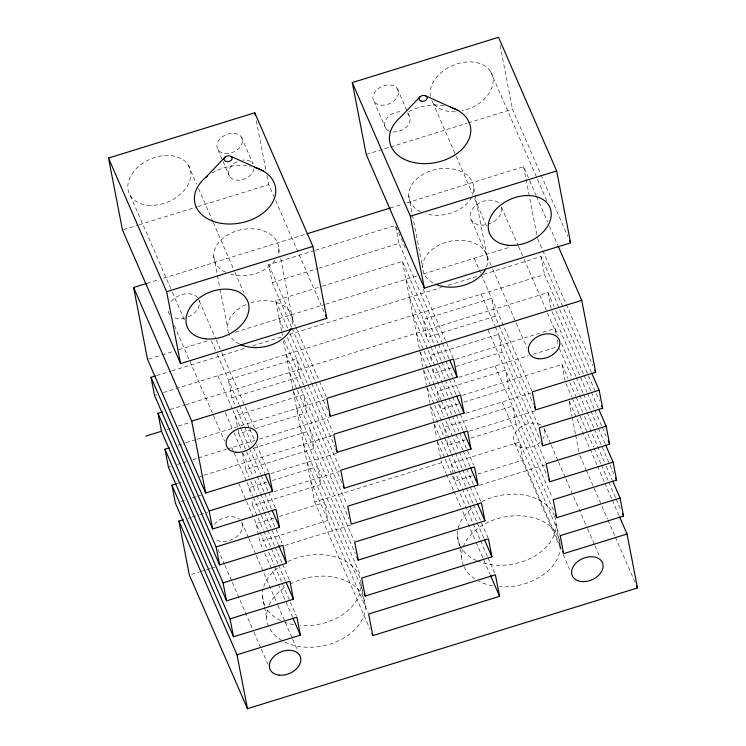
<?xml version="1.0" encoding="UTF-8"?>
<svg xmlns="http://www.w3.org/2000/svg" width="746" height="746" viewBox="0 0 746 746"><rect width="100%" height="100%" fill="white"/><g stroke="black" fill="none" stroke-linecap="round" stroke-linejoin="round"><path stroke-width="0.56" stroke-dasharray="3.73 2.8" d="M123.566 229.609L137.963 225.152M139.073 224.807L196.692 206.968M197.802 206.623L268.709 184.672L273.782 196.338M366.221 154.478L389.487 147.279M390.596 146.934L467.043 123.258M468.152 122.922L512.474 109.196L540.608 173.902M146.934 283.34L159.159 279.554M163.607 278.183L305.832 234.141M390.289 207.994L402.504 204.208M406.952 202.837L523.627 166.712L536.076 195.349M291.574 327.214L272.206 282.659L268.719 264.69L314.308 250.572M315.418 250.227L395.473 225.441M272.206 282.659L317.796 268.551M318.906 268.206L398.961 243.42L441.856 342.06M281.568 330.963L275.684 300.638L321.274 286.52M322.384 286.175L402.448 261.389L437.958 343.067M148.65 359.022L160.884 355.236M161.994 354.891L173.109 351.45M178.676 349.725L208.694 340.428M235.139 332.24L324.762 304.499M325.871 304.154L416.939 275.955M423.541 273.913L509.76 247.215M156.557 375.63L170.937 371.172M172.037 370.827L246.152 347.888M252.791 345.827L281.55 336.922M289.327 334.516L441.492 287.406M448.132 285.354L476.89 276.449M483.529 274.388L541.046 256.577L591.317 372.198M154.506 395.315L156.735 394.625M163.402 392.555L544.533 274.556L599.411 400.779M170.163 409.517L184.542 405.069M185.642 404.724L548.012 292.525L554.008 306.317M231.838 397.814L300.088 376.674L296.61 358.705L228.351 379.835L231.838 397.814L235.074 405.255M495.102 316.295L426.843 337.434L423.364 319.456L491.614 298.325L495.102 316.295L533.465 404.537M167.039 429.537L171.487 428.157M178.154 426.097L190.389 422.311M178.229 445.129L184.868 443.068M185.978 442.723L195.928 439.646M197.037 439.301L325.498 399.53M455.424 359.302L554.987 328.473L558.213 335.905M238.151 430.386L238.804 433.762L250.917 430.013M255.319 428.642L307.054 412.622L303.575 394.653L235.316 415.783L237.937 429.267M451.433 367.927L433.818 373.382L432.727 367.759M455.834 366.566L502.067 352.243L539.973 439.422M168.447 467.21L170.666 466.52M177.343 464.45L181.791 463.079M182.901 462.734L186.23 461.699M192.906 459.639L197.354 458.258M198.464 457.913L226.262 449.306M227.371 448.961L254.936 440.429M259.347 439.068L328.986 417.499M458.762 377.317L528.448 355.749M532.896 354.369L556.246 347.142M253.295 448.327L310.541 430.601L314.029 448.57L245.77 469.71L242.506 452.859M177.455 483.473L181.884 482.103M199.583 476.619L202.903 475.594M204.003 475.249L332.474 435.478M462.399 395.249L561.952 364.421L567.948 378.213M458.398 403.875L440.783 409.33L437.296 391.352L505.555 370.221L509.033 388.19L547.405 476.433M463.9 402.169L509.033 388.19M180.97 501.433L185.418 500.053M192.095 497.992L196.534 496.612M197.653 496.267L200.982 495.241M270.714 473.645L337.071 453.102M465.728 413.265L530.966 393.067M266.872 482.224L249.257 487.679L250.777 495.54M272.374 480.517L317.507 466.548L320.994 484.518L252.735 505.657L251.654 500.034M187.75 518.386L191.06 517.36M192.17 517.015L198.809 514.964M199.909 514.619L207.658 512.222M274.024 491.679L339.439 471.425M469.365 431.197L535.731 410.645M465.364 439.823L447.749 445.278L446.229 437.408M470.866 438.116L516.008 424.138L553.914 511.318M293.327 391.631L314.709 501.946L441.464 462.697L446.08 473.3M273.838 518.172L256.223 523.627L259.711 541.605L262.946 549.047M279.34 516.465L324.482 502.496L327.96 520.466L259.711 541.605M472.33 475.771L454.724 481.226L451.237 463.247L519.486 442.117L522.974 460.086L561.337 548.329M477.841 474.064L522.974 460.086M191.573 574.364L199.35 571.958M200.46 571.613L210.465 568.517M211.575 568.172L214.904 567.137M284.907 545.466L350.471 525.165M479.361 485.254L544.925 464.963M498.412 202.716A16.431 11.582 -23.5 0 0 477.99 203.872A16.431 11.582 -23.5 0 0 471.528 220.294L473.626 222.588A16.431 11.582 -23.5 0 0 487.231 224.443M169.724 314.392L169.258 313.88A16.431 11.582 -23.5 0 1 167.999 308.993M541.074 174.956L567.818 236.482M490.616 71.551L546.883 200.954M536.542 196.412L547.611 221.87M549.457 226.113L557.756 245.201M537.558 238.608L592.902 365.894M555.854 310.56L583.531 374.203M583.987 375.266L590.907 391.174M591.364 392.237L598.283 408.146M551.956 311.567L587.009 392.182M587.475 393.235L594.394 409.153M594.851 410.207L601.77 426.125M602.227 427.178L605.92 435.664M561.44 343.328L575.735 376.208M576.201 377.271L583.12 393.179M583.577 394.242L590.496 410.151M590.953 411.214L597.872 427.122M598.339 428.185L605.258 444.094M501.433 207.127L518.041 245.313M518.498 246.376L523.571 258.041M524.037 259.104L547.098 312.136M547.555 313.199L556.32 333.35M559.388 348.569L571.837 377.215M573.683 381.458L579.222 394.186M579.679 395.24L586.598 411.158M587.065 412.212L593.984 428.129M594.441 429.183L613.809 473.738M569.795 382.456L575.791 396.247M576.248 397.31L582.701 412.156M584.547 416.399L604.381 462.007M606.228 466.25L612.224 480.042M565.897 383.463L571.893 397.245M572.35 398.308L593.564 447.106M594.03 448.16L600.95 464.077M601.407 465.131L608.326 481.049M608.792 482.103L615.702 498.011M616.168 499.074L621.241 510.74M569.385 401.432L589.676 448.104M590.133 449.167L597.052 465.075M597.518 466.138L604.428 482.047M604.894 483.11L611.813 499.018M612.27 500.081L619.189 515.99M432.643 102.118L455.703 155.159M456.17 156.212L472.768 194.398M474.615 198.641L486.606 226.225M579.828 455.358L585.824 469.141M586.291 470.204L607.505 519.002M607.962 520.055L614.881 535.973M615.347 537.027L635.182 582.635M471.528 220.294L492.285 268.028M492.742 269.082L526.872 347.58M474.186 258.228L480.611 272.999M481.067 274.062L531.833 390.82M397.487 88.886L409.106 115.611M550.632 443.795L543.713 427.887A16.431 11.582 -23.5 0 1 542.957 438.695M551.098 444.858L558.008 460.767M558.474 461.83L565.393 477.738M565.85 478.801L587.065 527.59M587.531 528.653L594.45 544.561M594.907 545.624L599.98 557.29M481.151 294.176L494.915 325.834M495.372 326.888L538.342 425.705M488.117 330.124L545.774 462.716M495.092 366.072L552.273 497.601M373.942 101.307L385.561 128.032M502.058 402.019L559.705 534.612M514.731 443.171L561.309 550.296M563.155 554.539L569.618 569.394M395.94 226.504L405.619 248.772M423.15 289.084L453.13 358.033M442.313 343.123L449.232 359.031M438.415 344.12L445.334 360.038M445.8 361.092L460.095 393.981M405.927 279.368L433.995 343.906M434.461 344.969L441.39 360.915M441.856 361.978L448.784 377.933M449.251 378.996L456.179 394.942M409.414 297.337L430.545 345.939M431.011 347.002L444.877 378.893M445.334 379.956L452.272 395.902M452.729 396.965L459.667 412.911M460.133 413.974L467.061 429.92M412.902 315.316L427.579 349.072M428.036 350.126L448.355 396.863M448.822 397.926L455.759 413.881M456.216 414.944L463.154 430.89M416.38 333.285L444.448 397.832M444.905 398.896L451.843 414.841M452.309 415.904L459.238 431.85M459.704 432.913L473.57 464.805M420.324 352.317L427.206 368.142M427.663 369.195L434.088 383.966M434.545 385.02L440.998 399.856M441.464 400.919L447.936 415.802M448.393 416.865L462.725 449.829M463.182 450.892L470.12 466.837M423.812 370.286L430.694 386.111M431.151 387.174L438.033 402.999M438.489 404.052L444.019 416.772M445.866 421.024L458.809 450.789M459.275 451.852L466.203 467.798M466.67 468.861L473.607 484.807M474.064 485.87L481.002 501.816M427.29 388.265L434.172 404.09M434.629 405.143L454.901 451.75M455.358 452.813L462.296 468.758M462.753 469.821L469.691 485.777M470.157 486.84L477.086 502.785M450.985 452.719L430.321 405.181L436.634 437.762M451.451 453.782L458.38 469.728M458.846 470.791L465.784 486.737M466.241 487.8L473.178 503.746M473.635 504.809L487.968 537.763M434.265 424.213L441.147 440.037M441.604 441.091L448.486 456.916M448.943 457.969L461.867 487.697M462.334 488.761L469.262 504.706M469.728 505.769L476.657 521.724M477.123 522.787L484.051 538.733M437.743 442.182L444.625 458.007M445.082 459.07L451.964 474.894M452.43 475.948L472.75 522.685M473.206 523.748L480.144 539.694M480.611 540.757L487.539 556.702M488.005 557.766L494.934 573.711M446.537 474.363L453.456 490.271M453.922 491.334L460.841 507.243M462.679 511.486L475.594 541.186M476.06 542.249L489.898 574.075M275.628 200.581L324.519 313.012M241.48 137.189L253.099 163.915A13.353 9.409 -23.5 0 0 242.86 160.082M268.719 264.69L295.472 326.207M295.929 327.27L318.99 380.301M319.456 381.365L326.366 397.273M217.925 149.61L229.554 176.336M292.031 328.268L315.092 381.309M315.558 382.372L328.473 412.072M275.684 300.638L288.142 329.275M289.989 333.518L311.203 382.306M311.66 383.369L332.875 432.158M279.172 318.607L284.217 330.217M287.434 337.602L307.697 384.218M308.163 385.281L334.973 446.938M284.03 339.747L303.79 385.178M304.247 386.241L340.307 469.169M286.138 354.555L300.825 388.321M301.281 389.375L342.405 483.949M289.625 372.534L296.964 389.412M297.421 390.466L346.815 504.054M293.57 391.557L348.914 518.834M296.591 408.482L354.238 541.064M188.346 165.136L196.646 184.225M198.492 188.468L212.787 221.348M213.253 222.411L234.468 271.208M234.925 272.262L243.69 292.413M300.079 426.451L355.413 553.718M303.557 444.43L360.747 575.949M307.044 462.399L362.845 590.729M310.532 480.377L368.179 612.96M314.709 501.946L370.053 629.223M199.163 300.713L215.771 338.898M216.228 339.962L221.301 351.627M221.767 352.69L244.828 405.721M245.285 406.784L254.507 427.999M211.379 340.801L215.501 350.294M217.338 354.518L238.981 404.285M239.447 405.348L254.703 440.429M256.549 444.691L268.569 472.33M236.92 409.507L251.71 443.525M253.565 447.777L264.653 473.29M217.888 375.686L232.566 409.451M233.022 410.505L239.942 426.414M240.408 427.477L249.183 447.675M249.649 448.738L260.746 474.251M261.203 475.314L268.14 491.269M268.597 492.332L275.535 508.278M238.804 433.762L256.829 475.221M257.295 476.284L264.224 492.229M264.69 493.293L271.628 509.238M225.311 412.697L233.573 431.682M234.03 432.736L241.825 450.677M242.748 452.794L252.922 476.181M254.768 480.433L260.317 493.19M260.774 494.253L267.711 510.199M268.178 511.262L282.044 543.163M130.382 195.704L171.888 291.173M172.345 292.227L184.803 320.864M245.77 469.71L249.005 477.151M250.861 481.403L256.4 494.16M256.866 495.223L263.804 511.169M264.261 512.232L278.127 544.123M231.82 447.581L233.657 451.806M234.113 452.859L246.506 481.347M246.963 482.401L252.95 496.183M253.416 497.246L267.282 529.138M267.749 530.201L274.677 546.147M275.143 547.21L282.072 563.165M282.538 564.228L289.476 580.174M252.735 505.657L263.375 530.108M263.832 531.171L270.77 547.116M271.227 548.179L278.165 564.125M278.631 565.188L285.559 581.134M174.331 325.545L224.602 441.166M238.795 483.529L259.459 531.068M259.925 532.131L266.854 548.077M268.709 552.329L274.248 565.086M274.715 566.149L296.442 616.121M264.793 553.299L277.736 583.064M278.202 584.127L292.525 617.082M248.362 537.381L241.443 521.473A16.431 11.582 -23.5 0 1 234.981 537.894A16.431 11.582 -23.5 0 1 214.559 539.05M248.828 538.444L255.747 554.353M256.204 555.416L277.419 604.204M277.885 605.267L284.804 621.176M285.261 622.239L292.18 638.147M292.637 639.21L297.71 650.876M218 549.485L224.453 564.33M224.919 565.393L231.829 581.302M232.295 582.365L253.509 631.163M253.966 632.216L260.886 648.134M261.352 649.188L267.805 664.043M500.09 45.292L512.474 109.196M523.627 166.712L537.344 237.47M541.046 256.577L544.533 274.556M548.012 292.525L551.061 308.257M554.987 328.473L556.068 334.096M557.159 339.71L558.25 345.323M561.952 364.421L565.002 380.152M569.133 401.497L571.968 416.1M572.182 417.219L575.455 434.069M575.67 435.198L578.933 452.048M556.068 523.981L560.246 545.55M473.785 188.029L474.894 193.736M475.109 194.883L487.716 259.925M502.067 352.243L498.589 334.273L430.33 355.404L431.859 363.265M516.008 424.138L512.521 406.169L444.271 427.299L446.005 436.289M408.696 195.629L412.23 213.888M412.454 215.025L422.628 267.525M457.41 535.497L461.597 557.066M395.697 226.56L398.961 243.42M402.448 261.389L422.917 366.985M423.569 370.352L426.395 384.964M426.833 387.202L429.882 402.933M437.287 441.128L441.464 462.697M361.055 584.36L365.232 605.929M256.326 120.759L266.061 170.974M266.937 175.543L268.709 184.672M278.771 248.409L279.881 254.116M280.766 258.685L292.712 320.304M281.783 332.091L282.659 336.586M283.527 341.081L293.113 390.503M213.682 256.009L217.226 274.267M217.44 275.405L219.874 287.956M220.098 289.103L227.623 327.904M262.405 595.877L264.382 606.088M264.606 607.225L266.583 617.446M463.275 546.762A49.805 34.913 -11 0 1 523.282 515.99A49.805 34.913 -11 0 1 558.81 555.173A49.805 34.913 -11 0 1 499.484 586.701M492.761 585.834A49.805 34.913 -11 0 1 478.923 581.237M474.997 578.943A49.805 34.913 -11 0 1 464.059 566.876M463.63 565.953A49.805 34.913 -11 0 1 462.921 547.788M290.054 584.174A49.805 34.913 -11 0 1 355.012 586.403A49.805 34.913 -11 0 1 349.93 633.923A49.805 34.913 -11 0 1 283.909 641.616M281.997 640.572A49.805 34.913 -11 0 1 269.045 627.255M268.616 626.332A49.805 34.913 -11 0 1 267.6 609.184M269.082 605.099A49.805 34.913 -11 0 1 286.184 586.431M250.87 302.717A32.861 23.033 -11 0 1 291.835 326.431M239.615 344.13A32.861 23.033 -11 0 1 228.966 333.76M228.593 332.828A32.861 23.033 -11 0 1 248.856 303.398M432.801 282.781A32.861 23.033 -11 0 1 428.53 252.941A32.861 23.033 -11 0 1 469.821 241.545A32.861 23.033 -11 0 1 486.066 268.075M211.789 173.109A41.077 28.796 -11 0 1 250.152 166.237M430.433 96.495A32.861 23.154 -23.5 0 1 458.538 63.429A32.861 23.154 -23.5 0 1 493.106 79.216A32.861 23.154 -23.5 0 1 461.979 110.902M455.545 111.741A32.861 23.154 -23.5 0 1 431.682 100.346M408.771 111.62A41.077 28.796 -11 0 1 444.056 105.662M420.688 211.855A32.861 23.033 -11 0 1 413.694 182.099A32.861 23.033 -11 0 1 455.153 169.463A32.861 23.033 -11 0 1 472.134 196.179M471.649 197.186A32.861 23.033 -11 0 1 425.752 213.785M225.674 272.234A32.861 23.033 -11 0 1 218.196 243.103A32.861 23.033 -11 0 1 258.414 229.47A32.861 23.033 -11 0 1 277.894 254.535M274.864 260.494A32.861 23.033 -11 0 1 230.738 274.164M407.409 113.756A13.353 9.409 -23.5 0 1 406.486 126.848A13.353 9.409 -23.5 0 1 389.654 131.212M388.797 130.839A13.353 9.409 -23.5 0 1 386.456 118.828A13.353 9.409 -23.5 0 1 402.103 111.769M254.041 168.755A13.353 9.409 -23.5 0 1 241.284 179.945A13.353 9.409 -23.5 0 1 228.602 173.781A13.353 9.409 -23.5 0 1 238.422 161.155M540.486 441.716A16.431 11.582 -23.5 0 1 518.041 446.267A16.431 11.582 -23.5 0 1 518.284 429.025A16.431 11.582 -23.5 0 1 540.729 424.978M214.344 524.391A16.431 11.582 -23.5 0 1 239.354 519.179M198.24 298.596A16.431 11.582 -23.5 0 1 199.396 304.545L198.38 307.809A16.431 11.582 -23.5 0 1 185.978 317.74M184.961 318.029A16.431 11.582 -23.5 0 1 174.294 317.787M171.142 301.515A16.431 11.582 -23.5 0 1 197.653 297.766M501.62 207.817A16.431 11.582 -23.5 0 1 501.666 210.959L500.641 214.223A16.431 11.582 -23.5 0 1 488.248 224.154M287.891 561.57A49.805 34.913 -11 0 1 360.626 580.64A49.805 34.913 -11 0 1 300.284 625.502M293.57 624.644A49.805 34.913 -11 0 1 284.935 622.304M280.729 620.541A49.805 34.913 -11 0 1 266.984 609.305M264.438 604.764A49.805 34.913 -11 0 1 263.151 588.65M263.73 586.589A49.805 34.913 -11 0 1 277.521 568.032M554.465 516.157A49.805 34.913 -11 0 1 534.63 556.115A49.805 34.913 -11 0 1 477.804 561.085M476.759 560.628A49.805 34.913 -11 0 1 461.401 548.04M460.851 547.144A49.805 34.913 -11 0 1 473.393 506.991M481.888 501.704A49.805 34.913 -11 0 1 554.036 515.094M147.624 205.178A32.861 23.154 -23.5 0 0 190.566 170.759A32.861 23.154 -23.5 0 0 139.903 165.323A32.861 23.154 -23.5 0 0 147.624 205.178M224.938 153.452A13.353 9.409 -23.5 0 0 242.385 139.474A13.353 9.409 -23.5 0 0 221.795 137.264A13.353 9.409 -23.5 0 0 224.938 153.452M380.945 105.149A13.353 9.409 -23.5 0 0 398.392 91.171A13.353 9.409 -23.5 0 0 377.802 88.961A13.353 9.409 -23.5 0 0 380.945 105.149"/><path stroke-width="1.12" d="M205.514 177.585L225.152 157.033M420.166 96.654L400.527 117.206A41.077 28.796 -11 0 0 404.5 159.392A41.077 28.796 -11 0 0 463.63 147.531A41.077 28.796 -11 0 0 450.472 107.182M108.515 158.059L254.778 112.777L312.891 246.422L326.823 318.318L180.569 363.6L122.456 229.954L108.515 158.059L166.628 291.705L180.569 363.6M352.28 82.582L498.542 37.3L556.656 170.946L570.587 242.842L424.334 288.124L366.221 154.478L352.28 82.582L410.393 216.228L424.334 288.124M155.448 375.965L151.018 377.336L209.132 510.991L272.514 491.362L269.026 473.393L205.654 493.013L147.54 359.367L133.599 287.471L146.934 283.34M306.942 233.796L390.289 207.994M166.628 291.705L312.891 246.422M410.393 216.228L556.656 170.946M169.389 447.861L164.959 449.232L223.073 582.887L286.455 563.258L282.967 545.289L219.585 564.909L161.472 431.263L157.993 413.284L162.414 411.913M133.599 287.471L191.713 421.117L581.74 300.358L595.672 372.254L532.299 391.883L535.777 409.852L599.159 390.233L602.647 408.202L539.265 427.831L542.743 445.8L606.125 426.18L609.613 444.15L546.231 463.779L549.718 481.748L613.091 462.128L616.578 480.098L553.196 499.727L556.684 517.696L620.066 498.076L623.544 516.045L560.171 535.675L563.65 553.644L627.032 534.024L637.485 587.941L247.458 708.7L189.344 575.054L178.9 521.128L183.32 519.757M145.871 436.093L161.472 431.263M330.319 416.305L457.074 377.066L453.587 359.087L326.832 398.336L330.319 416.305L329.396 414.189M178.9 521.128L237.004 654.783L300.386 635.154L296.899 617.184L233.526 636.804L175.413 503.158L171.925 485.18L176.354 483.809M337.285 452.253L464.04 413.014L460.552 395.035L333.798 434.284L337.285 452.253L335.896 449.064M151.018 377.336L154.506 395.315L212.619 528.961L276.001 509.341L279.48 527.31L216.107 546.939L157.993 413.284M344.251 488.201L471.006 448.961L467.528 430.983L340.763 470.232L344.251 488.201L343.328 486.075M477.981 484.909L351.217 524.149L347.739 506.18L474.493 466.931L477.981 484.909L470.586 467.901M164.959 449.232L168.447 467.21L226.56 600.856L289.933 581.237L293.42 599.206L230.038 618.835L171.925 485.18M358.192 560.097L484.947 520.857L481.459 502.879L354.704 542.128L358.192 560.097L356.802 556.908M365.158 596.045L491.912 556.805L488.434 538.826L361.67 578.075L365.158 596.045L364.235 593.919M372.823 635.592L499.578 596.343L495.4 574.774L368.645 614.023L372.823 635.592L371.9 633.466M425.919 95.982L458.053 110.492M230.906 156.362L263.04 170.871M569.664 240.725L570.587 242.842M558.213 246.264L581.74 300.358M594.748 370.137L595.672 372.254M591.783 373.261L599.159 390.233M601.724 406.085L602.647 408.202M598.749 409.209L606.125 426.18M608.223 440.97L609.613 444.15M605.715 445.157L613.091 462.128M615.655 477.981L616.578 480.098M612.68 481.105L620.066 498.076M622.621 513.929L623.544 516.045M619.656 517.053L627.032 534.024M636.562 585.824L637.485 587.941M534.397 406.663L535.777 409.852M541.82 443.674L542.743 445.8M548.795 479.622L549.718 481.748M555.294 514.507L556.684 517.696M562.726 551.518L563.65 553.644M449.698 360.094L457.074 377.066M456.645 396.005L464.04 413.014M463.611 431.953L471.006 448.961M477.552 503.848L484.947 520.857M484.518 539.796L491.912 556.805M490.355 575.129L499.578 596.343M325.442 315.138L326.823 318.318M265.119 474.353L272.514 491.362M272.085 510.301L279.48 527.31M278.594 545.186L286.455 563.258M286.026 582.197L293.42 599.206M292.991 618.145L300.386 635.154M254.778 112.777L255.216 115.052M191.713 421.117L205.654 493.013M209.132 510.991L212.619 528.961M216.107 546.939L219.585 564.909M223.073 582.887L226.56 600.856M230.038 618.835L233.526 636.804M237.004 654.783L247.458 708.7M291.061 328.454A32.861 23.033 -11 0 1 240.576 344.577M485.59 269.082A32.861 23.033 -11 0 1 435.589 284.198M254.442 167.253A41.077 28.796 -11 0 1 268.616 207.91A41.077 28.796 -11 0 1 208.582 219.315A41.077 28.796 -11 0 1 207.183 176.233M581.47 581.554A16.431 11.582 -23.5 0 0 602.936 564.349A16.431 11.582 -23.5 0 0 577.6 561.626A16.431 11.582 -23.5 0 0 581.47 581.554M279.2 675.139A16.431 11.582 -23.5 0 0 300.666 657.935A16.431 11.582 -23.5 0 0 275.339 655.212A16.431 11.582 -23.5 0 0 279.2 675.139M235.997 452.262A16.431 11.582 -23.5 0 0 257.463 435.058A16.431 11.582 -23.5 0 0 232.127 432.335A16.431 11.582 -23.5 0 0 235.997 452.262M538.258 358.677A16.431 11.582 -23.5 0 0 559.733 341.472A16.431 11.582 -23.5 0 0 534.397 338.749A16.431 11.582 -23.5 0 0 538.258 358.677M205.737 338.824A32.861 23.154 -23.5 0 0 248.679 304.405A32.861 23.154 -23.5 0 0 198.007 298.978A32.861 23.154 -23.5 0 0 205.737 338.824M508.007 245.238A32.861 23.154 -23.5 0 0 550.94 210.82A32.861 23.154 -23.5 0 0 500.277 205.383A32.861 23.154 -23.5 0 0 508.007 245.238M226.178 161.49A4.112 2.881 -11 0 0 232.174 158.273A4.112 2.881 -11 0 0 225.982 156.474A4.112 2.881 -11 0 0 226.178 161.49M421.182 101.111A4.112 2.881 -11 0 0 427.188 97.894A4.112 2.881 -11 0 0 420.986 96.094A4.112 2.881 -11 0 0 421.182 101.111"/></g></svg>
